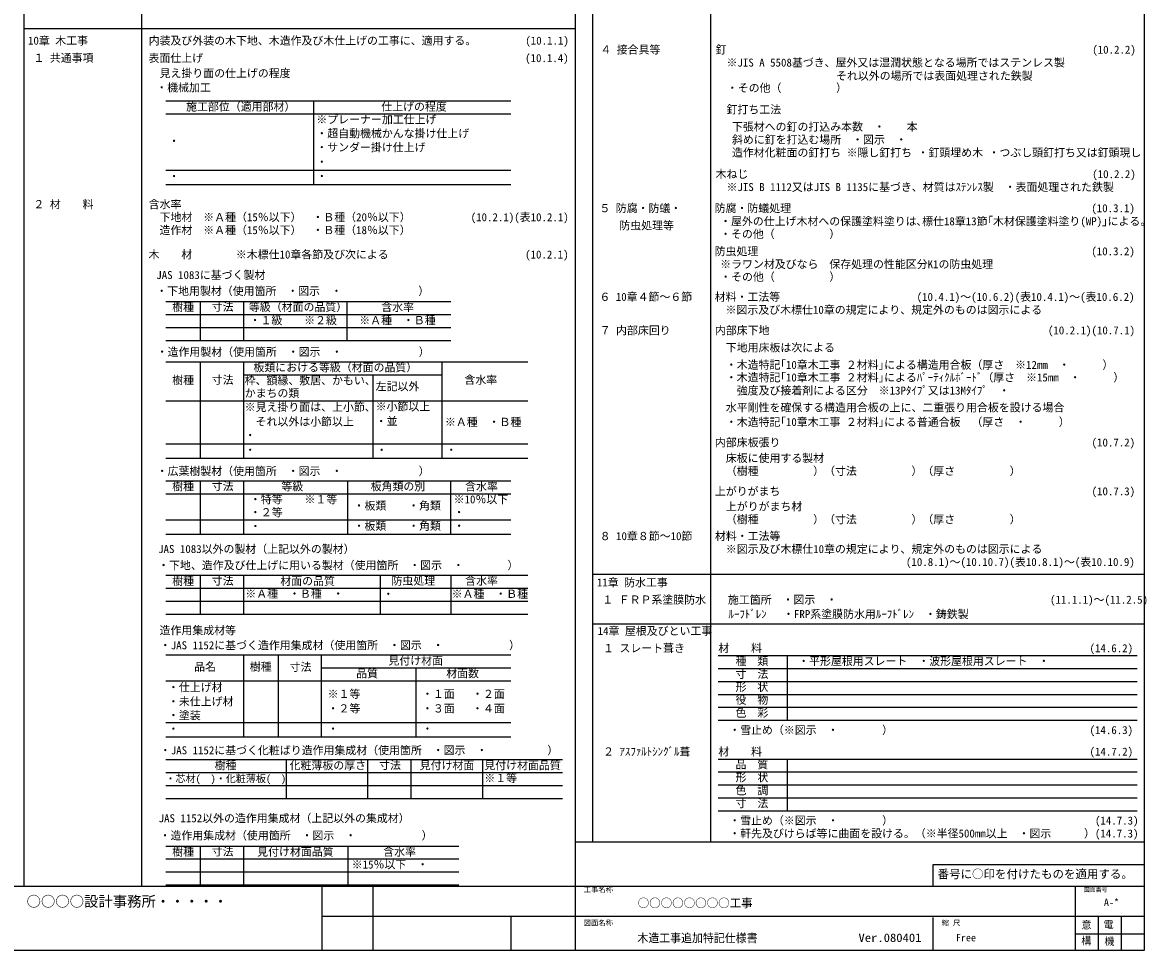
# Model space of a CAD drawing. Units: millimetres on the paper. Extents: x -388 to 614, y -670 to 343.
# Drawn here: x 13.8 to 405.1, y -306.6 to 16.4 of the extents above; entities that cross this region are included whole.
import ezdxf
from ezdxf.enums import TextEntityAlignment as Align

# ---------------------------------------------------------------- set-up
doc = ezdxf.new("R2010")
doc.units = ezdxf.units.MM
for name, color, linetype in [('1-0', 5, 'Continuous'), ('8-0', 7, 'Continuous'), ('8-8', 7, 'Continuous')]:
    doc.layers.add(name, color=color, linetype=linetype)
doc.styles.add('ＭＳ ゴシック', font='')
doc.styles.get('ＭＳ ゴシック').set_extended_font_data('MS Gothic')

msp = doc.modelspace()

# ---------------------------------------------------------------- linework, layer by layer
at = {"layer": '1-0', "color": 4}
for p, q in [((14.254, 14.308), (206.254, 14.308)), ((63.754, -34.925), (183.754, -34.925)), ((63.754, -39.925), (183.754, -39.925)), ((126.754, -80.725), (126.754, -94.225)), ((135.754, -106.225), (135.754, -135.225)), ((63.754, -130.225), (189.754, -130.225)), ((63.754, -135.225), (189.754, -135.225)), ((126.937, -143.145), (126.937, -161.645)), ((63.754, -161.645), (183.754, -161.645)), ((102.913, -232.224), (102.913, -203.724)), ((117.913, -232.224), (117.913, -203.724)), ((150.834, -232.224), (150.834, -208.224)), ((63.754, -227.224), (183.754, -227.224)), ((63.754, -232.224), (183.754, -232.224))]:
    msp.add_line(p, q, dxfattribs=at)
at = {"layer": '1-0', "color": 7}
for p, q in [((-387.745, -284.192), (404.254, -284.192)), ((118.004, -284.192), (118.004, -306.608)), ((135.754, -284.192), (135.754, -306.608)), ((206.254, -282.592), (206.254, -306.608)), ((380.254, -284.192), (380.254, -306.608)), ((118.004, -294.692), (404.254, -294.692)), ((183.754, -294.692), (183.754, -306.608)), ((330.721, -295.076), (330.721, -306.608)), ((388.254, -294.692), (388.254, -306.608)), ((396.254, -294.692), (396.254, -306.608)), ((380.254, -300.842), (404.254, -300.842)), ((404.254, -306.608), (-387.745, -306.608))]:
    msp.add_line(p, q, dxfattribs=at)
at = {"layer": '1-0', "color": 4}
msp.add_lwpolyline([(162.96, -161.645), (162.96, -160.854), (162.96, -143.145)], dxfattribs=at)
at = {"layer": '1-0', "color": 7}
msp.add_lwpolyline([(404.254, -276.8), (330.721, -276.8), (330.721, -284.192)], dxfattribs=at)
at = {"layer": '8-0', "color": 4}
for p, q in [((14.254, 263.308), (14.254, -284.192)), ((55.254, 263.308), (55.254, -284.192)), ((212.254, 263.308), (212.254, -268.796)), ((253.254, 263.308), (253.254, -268.796)), ((212.254, -175.587), (404.254, -175.587)), ((212.254, -192.885), (404.254, -192.885)), ((256.024, -203.952), (401.779, -203.952)), ((280.024, -203.952), (280.024, -226.452)), ((256.024, -208.452), (401.779, -208.452)), ((256.024, -212.952), (401.779, -212.952)), ((256.024, -217.452), (401.779, -217.452)), ((256.024, -221.952), (401.779, -221.952)), ((256.024, -226.452), (401.779, -226.452)), ((256.024, -239.952), (401.779, -239.952)), ((280.024, -239.952), (280.024, -257.952)), ((256.024, -244.452), (401.779, -244.452)), ((256.024, -248.952), (401.779, -248.952)), ((256.024, -253.452), (401.779, -253.452)), ((256.024, -257.952), (401.779, -257.952))]:
    msp.add_line(p, q, dxfattribs=at)
at = {"layer": '8-0'}
for p, q in [((206.254, 263.308), (206.254, -284.192)), ((404.254, 263.308), (404.254, -306.608)), ((206.254, -268.796), (404.254, -268.796))]:
    msp.add_line(p, q, dxfattribs=at)
at = {"layer": '8-8', "color": 4}
for p, q in [((63.754, -10.874), (183.754, -10.874)), ((115.18, -10.874), (115.18, -39.925)), ((63.754, -15.374), (183.754, -15.374)), ((63.754, -80.725), (162.96, -80.725)), ((75.754, -94.225), (75.754, -80.725)), ((90.913, -94.225), (90.913, -80.725)), ((63.754, -85.225), (162.96, -85.225)), ((63.754, -89.725), (162.96, -89.725)), ((63.754, -94.225), (162.96, -94.225)), ((63.754, -101.725), (189.754, -101.725)), ((75.754, -135.225), (75.754, -101.725)), ((90.913, -135.225), (90.913, -101.725)), ((159.754, -101.725), (159.754, -135.225)), ((90.913, -106.225), (159.754, -106.225)), ((63.754, -115.225), (189.754, -115.225)), ((63.754, -143.145), (183.754, -143.145)), ((75.754, -161.645), (75.754, -143.145)), ((90.913, -161.645), (90.913, -143.145)), ((63.754, -147.645), (183.754, -147.645)), ((63.754, -156.645), (183.754, -156.645)), ((63.754, -175.992), (189.754, -175.992)), ((75.754, -189.492), (75.754, -175.992)), ((90.913, -189.492), (90.913, -175.992)), ((138.333, -175.992), (138.333, -189.492)), ((162.96, -175.992), (162.96, -189.492)), ((63.754, -180.492), (189.754, -180.492)), ((63.754, -184.992), (189.754, -184.992)), ((63.754, -189.492), (189.754, -189.492)), ((63.754, -203.724), (183.754, -203.724)), ((90.913, -232.224), (90.913, -203.724)), ((117.913, -208.224), (183.754, -208.224)), ((63.754, -212.724), (183.754, -212.724)), ((63.754, -240.149), (201.754, -240.149)), ((105.754, -253.649), (105.754, -240.149)), ((133.984, -253.649), (133.984, -240.149)), ((149.143, -253.649), (149.143, -240.149)), ((173.922, -240.149), (173.922, -253.649)), ((63.754, -244.649), (201.754, -244.649)), ((63.754, -249.149), (201.754, -249.149)), ((63.754, -253.649), (201.754, -253.649)), ((63.754, -270.244), (165.754, -270.244)), ((75.754, -283.744), (75.754, -270.244)), ((90.913, -283.744), (90.913, -270.244)), ((127.104, -270.244), (127.104, -283.744)), ((63.754, -274.744), (165.754, -274.744)), ((63.754, -279.244), (165.754, -279.244)), ((63.754, -283.744), (165.754, -283.744))]:
    msp.add_line(p, q, dxfattribs=at)

# ---------------------------------------------------------------- texts
at = {"layer": '1-0', "color": 7, "style": 'ＭＳ ゴシック'}
for s, height, p in [('※プレーナー加工仕上げ', 2.786, (116.123, -19.573)), ('・超自動機械かんな掛け仕上げ', 2.786, (116.123, -24.417)), ('・', 2.786, (64.685, -27.069)), ('・サンダー掛け仕上げ', 2.786, (116.123, -29.262)), ('・', 2.786, (116.123, -34.341)), ('・', 2.786, (64.685, -39.34)), ('・', 2.786, (116.123, -39.303)), ('枠、額縁、敷居、かもい、', 2.786, (91.183, -110.409)), ('左記以外', 2.786, (136.763, -112.474)), ('かまちの類', 2.786, (91.183, -114.82)), ('※見え掛り面は、上小節、', 2.786, (91.183, -119.676)), ('※小節以上', 2.786, (136.763, -119.512)), ('\u3000それ以外は小節以上', 2.786, (91.183, -124.732)), ('・並', 2.786, (136.763, -124.612)), ('・', 2.786, (91.183, -129.481)), ('・', 2.786, (91.183, -134.615)), ('・', 2.786, (136.959, -134.615)), ('・', 2.786, (161.162, -134.615)), ('・板類\u3000\u3000・角類', 2.786, (129.07, -153.994)), ('・板類\u3000\u3000・角類', 2.786, (129.07, -161.049)), ('※Ａ種\u3000・Ｂ種\u3000・\u3000\u3000', 2.786, (91.409, -184.652)), ('・', 2.786, (139.249, -184.757)), ('※Ａ種\u3000・Ｂ種', 2.786, (163.199, -184.688)), ('品名', 2.786, (73.592, -210.072)), ('樹種', 2.786, (92.93, -210.072)), ('品質', 2.786, (129.988, -212.391)), ('材面数', 2.786, (161.323, -212.361)), ('・仕上げ材', 2.786, (64.469, -217.219)), ('・未仕上げ材', 2.786, (64.469, -222.164)), ('※１等', 2.786, (120.03, -219.537)), ('・１面', 2.786, (152.884, -219.537)), ('・２面', 2.786, (170.3, -219.537)), ('・塗装', 2.786, (64.469, -226.955)), ('・２等', 2.786, (120.03, -224.59)), ('・３面', 2.786, (152.884, -224.59)), ('・４面', 2.786, (170.3, -224.59)), ('・', 2.786, (64.469, -231.674)), ('・', 2.786, (120.03, -231.656)), ('・', 2.786, (152.884, -231.656)), ('番号に○印を付けたものを適用する。', 2.933, (332.323, -282.347)), ('工事名称', 1.833, (209.115, -286.842)), ('図面番号', 1.466, (383.254, -286.592)), ('○○○○設計事務所・・・・・', 3.666, (15.264, -292.444)), ('○○○○○○○○工事', 2.933, (227.967, -292.444)), ('A-*', 2.566, (390.233, -291.892)), ('図面名称', 1.833, (209.115, -298.442)), ('縮 尺', 1.833, (333.721, -298.442)), ('意', 2.566, (382.418, -299.755)), ('電', 2.566, (390.141, -299.617)), ('Free', 2.566, (338.721, -304.192)), ('構', 2.566, (382.372, -305.271)), ('機', 2.566, (390.416, -305.454))]:
    msp.add_text(s, height=height, dxfattribs=at).set_placement(p, align=Align.BOTTOM_LEFT)
at = {"layer": '1-0', "color": 7, "style": 'ＭＳ ゴシック', "width": 0.95}
msp.add_text('木造工事追加特記仕様書', height=2.933, dxfattribs=at).set_placement((227.856, -304.605), align=Align.BOTTOM_LEFT)
at = {"layer": '8-0', "style": 'ＭＳ ゴシック'}
for s, p in [('10章 木工事', (15.754, 7.883)), ('内装及び外装の木下地、木造作及び木仕上げの工事に、適用する。\u3000\u3000\u3000\u3000 (10.1.1)', (57.754, 7.883)), (' ４ 接合具等', (213.078, 4.741)), ('釘\u3000\u3000\u3000\u3000\u3000\u3000\u3000\u3000\u3000\u3000\u3000\u3000\u3000\u3000\u3000\u3000\u3000\u3000\u3000\u3000 \u3000\u3000\u3000\u3000\u3000\u3000\u3000\u3000\u3000\u3000\u3000\u3000\u3000(10.2.2)', (255.078, 4.741)), (' １ 共通事項', (15.754, 1.883)), ('表面仕上げ\u3000\u3000\u3000   \u3000\u3000\u3000\u3000\u3000\u3000\u3000\u3000\u3000\u3000\u3000\u3000\u3000\u3000\u3000\u3000\u3000\u3000\u3000\u3000\u3000\u3000\u3000\u3000\u3000(10.1.4)', (57.696, 1.814)), ('\u3000※JIS A 5508基づき、屋外又は湿潤状態となる場所ではステンレス製', (255.078, 0.241)), ('\u3000見え掛り面の仕上げの程度', (57.754, -3.459)), ('\u3000・機械加工', (56.602, -8.458)), ('\u3000釘打ち工法', (255.078, -16.086)), (' \u3000下張材への釘の打込み本数\u3000・\u3000\u3000本', (255.078, -22.086)), (' \u3000斜めに釘を打込む場所\u3000・図示\u3000・\u3000', (255.078, -26.586)), (' \u3000造作材化粧面の釘打ち ※隠し釘打ち ・釘頭埋め木 ・つぶし頭釘打ち又は釘頭現し', (255.078, -31.086)), ('木ねじ\u3000\u3000\u3000\u3000\u3000\u3000\u3000\u3000\u3000\u3000\u3000\u3000\u3000\u3000\u3000 \u3000\u3000\u3000\u3000\u3000\u3000\u3000\u3000\u3000 \u3000\u3000\u3000\u3000\u3000\u3000 (10.2.2)', (255.078, -38.586)), ('\u3000※JIS B 1112又はJIS B 1135に基づき、材質はｽﾃﾝﾚｽ製\u3000・表面処理された鉄製', (255.078, -43.086)), (' ２ 材\u3000\u3000料', (15.754, -49.08)), ('含水率', (57.754, -49.08)), (' ５ 防腐・防蟻・', (212.749, -50.441)), ('防腐・防蟻処理\u3000\u3000\u3000\u3000\u3000\u3000\u3000\u3000\u3000\u3000\u3000\u3000\u3000\u3000\u3000\u3000\u3000\u3000\u3000\u3000 \u3000\u3000\u3000\u3000\u3000\u3000\u3000(10.3.1)', (254.749, -50.441)), ('\u3000下地材\u3000※Ａ種（15％以下）\u3000・Ｂ種（20％以下）\u3000\u3000\u3000\u3000\u3000 (10.2.1)(表10.2.1)', (57.754, -53.58)), ('\u3000造作材\u3000※Ａ種（15％以下）\u3000・Ｂ種（18％以下）', (57.754, -58.08)), (' \u3000防虫処理等', (215.886, -56.454)), (' ・屋外の仕上げ木材への保護塗料塗りは､標仕18章13節｢木材保護塗料塗り(WP)｣による。', (254.749, -54.998)), (' ・その他（\u3000\u3000\u3000\u3000\u3000）', (254.749, -59.441)), ('木\u3000\u3000材\u3000\u3000\u3000\u3000※木標仕10章各節及び次による\u3000\u3000\u3000\u3000\u3000\u3000\u3000   \u3000\u3000\u3000\u3000(10.2.1)', (57.696, -66.575)), ('防虫処理\u3000\u3000\u3000\u3000\u3000\u3000\u3000\u3000\u3000\u3000\u3000\u3000\u3000\u3000\u3000\u3000\u3000\u3000\u3000\u3000 \u3000\u3000\u3000\u3000 \u3000 \u3000\u3000\u3000\u3000(10.3.2)', (254.749, -65.441)), ('※ラワン材及びなら\u3000保存処理の性能区分K1の防虫処理', (256.672, -69.941)), ('\u3000JAS 1083に基づく製材', (56.602, -73.714)), ('・その他（\u3000\u3000\u3000\u3000\u3000）', (256.672, -74.35)), ('\u3000・下地用製材（使用箇所\u3000・図示\u3000・\u3000\u3000\u3000\u3000\u3000\u3000\u3000）', (56.602, -79.276)), (' ６ 10章４節～６節', (212.749, -81.319)), ('材料・工法等\u3000\u3000 \u3000\u3000\u3000\u3000\u3000\u3000\u3000\u3000\u3000\u3000(10.4.1)～(10.6.2)(表10.4.1)～(表10.6.2)', (254.749, -81.319)), ('\u3000※図示及び木標仕10章の規定により、規定外のものは図示による', (254.749, -85.819)), (' ７ 内部床回り', (212.839, -92.967)), ('内部床下地\u3000\u3000\u3000\u3000\u3000\u3000\u3000\u3000\u3000\u3000\u3000\u3000\u3000\u3000\u3000\u3000\u3000 \u3000\u3000\u3000\u3000\u3000\u3000\u3000\u3000(10.2.1)(10.7.1)', (254.839, -92.967)), ('\u3000・造作用製材（使用箇所\u3000・図示\u3000・\u3000\u3000\u3000\u3000\u3000\u3000\u3000）', (56.741, -100.468)), ('\u3000下地用床板は次による', (254.839, -98.967)), ('\u3000・木造特記｢10章木工事 ２材料｣による構造用合板（厚さ\u3000※12mm\u3000・\u3000\u3000\u3000）', (254.839, -104.967)), ('\u3000・木造特記｢10章木工事 ２材料｣によるﾊﾟｰﾃｨｸﾙﾎﾞｰﾄﾞ（厚さ\u3000※15mm\u3000・\u3000\u3000\u3000）', (254.839, -109.36)), ('\u3000\u3000強度及び接着剤による区分\u3000※13Pﾀｲﾌﾟ又は13Mﾀｲﾌﾟ\u3000・\u3000', (254.839, -113.922)), ('\u3000水平剛性を確保する構造用合板の上に、二重張り用合板を設ける場合', (254.839, -119.83)), ('\u3000・木造特記｢10章木工事 ２材料｣による普通合板\u3000（厚さ\u3000・\u3000\u3000\u3000）', (254.839, -124.864)), ('内部床板張り\u3000\u3000\u3000\u3000\u3000\u3000\u3000\u3000\u3000\u3000 \u3000\u3000\u3000\u3000\u3000\u3000\u3000\u3000\u3000\u3000\u3000\u3000\u3000\u3000\u3000\u3000\u3000\u3000(10.7.2)', (254.839, -131.994)), ('\u3000床板に使用する製材', (254.839, -137.445)), ('\u3000・広葉樹製材（使用箇所\u3000・図示\u3000・\u3000\u3000\u3000\u3000\u3000\u3000\u3000）', (56.741, -141.966)), ('\u3000（樹種\u3000\u3000\u3000\u3000\u3000）（寸法\u3000\u3000\u3000\u3000\u3000）（厚さ\u3000\u3000\u3000\u3000\u3000）', (254.839, -141.945)), ('上がりがまち\u3000\u3000\u3000\u3000\u3000\u3000\u3000\u3000\u3000\u3000\u3000\u3000\u3000\u3000\u3000\u3000\u3000\u3000\u3000\u3000\u3000\u3000\u3000\u3000 \u3000\u3000\u3000\u3000(10.7.3)', (254.839, -148.988)), ('\u3000上がりがまち材', (254.839, -154.267)), ('\u3000（樹種\u3000\u3000\u3000\u3000\u3000）（寸法\u3000\u3000\u3000\u3000\u3000）（厚さ\u3000\u3000\u3000\u3000\u3000）', (254.839, -158.767)), (' ８ 10章８節～10節', (212.839, -164.592)), ('材料・工法等', (254.839, -164.592)), ('\u3000JAS 1083以外の製材（上記以外の製材）', (57.243, -169.084)), ('\u3000※図示及び木標仕10章の規定により、規定外のものは図示による', (254.839, -169.092)), ('\u3000・下地、造作及び仕上げに用いる製材（使用箇所\u3000・図示\u3000・\u3000\u3000\u3000\u3000）', (57.243, -174.741)), ('\u3000\u3000\u3000\u3000\u3000\u3000\u3000\u3000\u3000\u3000\u3000\u3000\u3000\u3000\u3000\u3000 \u3000(10.8.1)～(10.10.7)(表10.8.1)～(表10.10.9)', (254.839, -173.592)), ('11章 防水工事', (213.754, -180.713)), (' １ ＦＲＰ系塗膜防水', (213.754, -186.713)), ('\u3000施工箇所\u3000・図示\u3000・\u3000\u3000\u3000\u3000\u3000\u3000\u3000\u3000\u3000\u3000\u3000\u3000\u3000\u3000\u3000\u3000\u3000\u3000\u3000 (11.1.1)～(11.2.5)', (255.572, -186.713)), ('\u3000ﾙｰﾌﾄﾞﾚﾝ\u3000 ・FRP系塗膜防水用ﾙｰﾌﾄﾞﾚﾝ\u3000・鋳鉄製', (255.754, -191.742)), ('\u3000造作用集成材等', (57.754, -197.386)), ('14章 屋根及びとい工事', (214.024, -197.602)), ('・JAS 1152に基づく造作用集成材（使用箇所\u3000・図示\u3000・\u3000\u3000\u3000\u3000\u3000\u3000）', (61.632, -202.586)), (' １ スレート葺き', (214.024, -203.602)), ('材\u3000\u3000料\u3000\u3000\u3000\u3000\u3000\u3000\u3000\u3000\u3000\u3000\u3000\u3000\u3000\u3000\u3000\u3000\u3000\u3000\u3000\u3000\u3000\u3000\u3000\u3000\u3000\u3000\u3000\u3000\u3000\u3000(14.6.2)', (256.024, -203.602)), ('種\u3000類', (262.024, -208.102)), ('\u3000・平形屋根用スレート\u3000・波形屋根用スレート\u3000・\u3000', (280.024, -208.102)), ('寸\u3000法', (262.024, -212.602)), ('形\u3000状', (262.024, -217.102)), ('役\u3000物', (262.024, -221.602)), ('色\u3000彩', (262.024, -226.102)), ('\u3000・雪止め（※図示\u3000・\u3000\u3000\u3000\u3000）\u3000\u3000\u3000\u3000\u3000\u3000\u3000\u3000\u3000\u3000\u3000\u3000\u3000\u3000\u3000\u3000\u3000\u3000(14.6.3)', (256.024, -232.102)), ('・JAS 1152に基づく化粧ばり造作用集成材（使用箇所\u3000・図示\u3000・\u3000\u3000\u3000\u3000\u3000 ）', (61.647, -239.141)), (' ２ ｱｽﾌｧﾙﾄｼﾝｸﾞﾙ葺', (214.024, -239.602)), ('材\u3000\u3000料\u3000\u3000\u3000\u3000\u3000\u3000\u3000\u3000\u3000\u3000\u3000\u3000\u3000\u3000\u3000\u3000\u3000\u3000\u3000\u3000\u3000\u3000\u3000\u3000\u3000\u3000\u3000\u3000\u3000\u3000(14.7.2)', (256.024, -239.602)), ('品\u3000質', (262.024, -244.102)), ('形\u3000状', (262.024, -248.602)), ('色\u3000調', (262.024, -253.102)), ('寸\u3000法', (262.024, -257.602)), ('JAS 1152以外の造作用集成材（上記以外の集成材）', (61.22, -262.8)), ('\u3000・雪止め（※図示\u3000・\u3000\u3000\u3000\u3000）\u3000\u3000\u3000\u3000\u3000\u3000\u3000\u3000\u3000\u3000\u3000\u3000\u3000\u3000\u3000\u3000\u3000 \u3000(14.7.3)', (256.024, -263.602)), ('\u3000・造作用集成材（使用箇所\u3000・図示\u3000・\u3000\u3000\u3000\u3000\u3000\u3000）', (57.754, -268.8)), ('\u3000・軒先及びけらば等に曲面を設ける。（※半径500mm以上\u3000・図示\u3000\u3000\u3000）(14.7.3)', (256.024, -268.102))]:
    msp.add_text(s, height=2.786, dxfattribs=at).set_placement(p, align=Align.BOTTOM_LEFT)
at = {"layer": '8-8', "style": 'ＭＳ ゴシック'}
for s, height, p in [('\u3000\u3000\u3000\u3000\u3000\u3000\u3000\u3000\u3000\u3000\u3000それ以外の場所では表面処理された鉄製', 2.786, (255.192, -4.368)), ('\u3000・その他（\u3000\u3000\u3000\u3000\u3000）', 2.786, (255.192, -8.582)), ('施工部位（適用部材）', 2.786, (70.795, -15.102)), ('仕上げの程度', 2.786, (138.718, -15.102)), ('樹種', 2.786, (65.954, -84.865)), ('寸法', 2.786, (79.72, -84.788)), ('等級（材面の品質）', 2.786, (92.655, -84.865)), ('含水率', 2.786, (138.725, -84.865)), ('・１級\u3000\u3000※２級', 2.786, (92.883, -89.458)), ('※Ａ種\u3000・Ｂ種', 2.786, (131.055, -89.458)), ('板類における等級（材面の品質）', 2.786, (94.232, -105.865)), ('樹種', 2.786, (65.954, -110.286)), ('寸法', 2.786, (79.72, -110.21)), ('含水率', 2.786, (167.629, -110.21)), ('※Ａ種\u3000・Ｂ種', 2.786, (160.871, -124.863)), ('樹種', 2.786, (65.954, -147.284)), ('寸法', 2.786, (79.72, -147.208)), ('等級', 2.786, (103.953, -147.284)), ('板角類の別', 2.786, (135.019, -147.284)), ('含水率', 2.786, (167.905, -147.351)), ('・特等\u3000\u3000※１等', 2.786, (92.992, -151.797)), ('※10％以下', 2.786, (163.9, -151.797)), ('・２等', 2.786, (92.992, -156.319)), ('・', 2.786, (163.9, -156.297)), ('・', 2.786, (92.992, -161.156)), ('・', 2.786, (163.9, -161.049)), ('樹種', 2.786, (65.954, -180.22)), ('寸法', 2.786, (79.72, -180.143)), ('材面の品質', 2.786, (103.568, -180.22)), ('防虫処理', 2.786, (142.269, -180.143)), ('含水率', 2.786, (167.905, -180.143)), ('寸法', 2.786, (106.848, -210.129)), ('見付け材面', 2.786, (141.199, -207.94)), ('樹種', 2.786, (80.731, -244.377)), ('化粧薄板の厚さ', 2.786, (106.82, -244.377)), ('寸法', 2.786, (137.95, -244.3)), ('見付け材面', 2.786, (152.092, -244.377)), ('見付け材面品質', 2.786, (174.581, -244.377)), ('・芯材(\u3000)・化粧薄板(\u3000)', 2.566, (63.599, -248.833)), ('※１等', 2.786, (174.581, -248.834)), ('樹種', 2.786, (65.954, -274.472)), ('寸法', 2.786, (79.72, -274.395)), ('見付け材面品質', 2.786, (95.524, -274.472)), ('含水率', 2.786, (139.39, -274.472)), ('※15％以下\u3000・\u3000\u3000', 2.786, (128.427, -278.906))]:
    msp.add_text(s, height=height, dxfattribs=at).set_placement(p, align=Align.BOTTOM_LEFT)
at = {"layer": '8-8', "color": 3, "style": 'ＭＳ ゴシック', "width": 1.1}
msp.add_text('Ver.080401', height=2.933, dxfattribs=at).set_placement((304.8, -304.508), align=Align.BOTTOM_LEFT)

doc.saveas('drawing.dxf')
